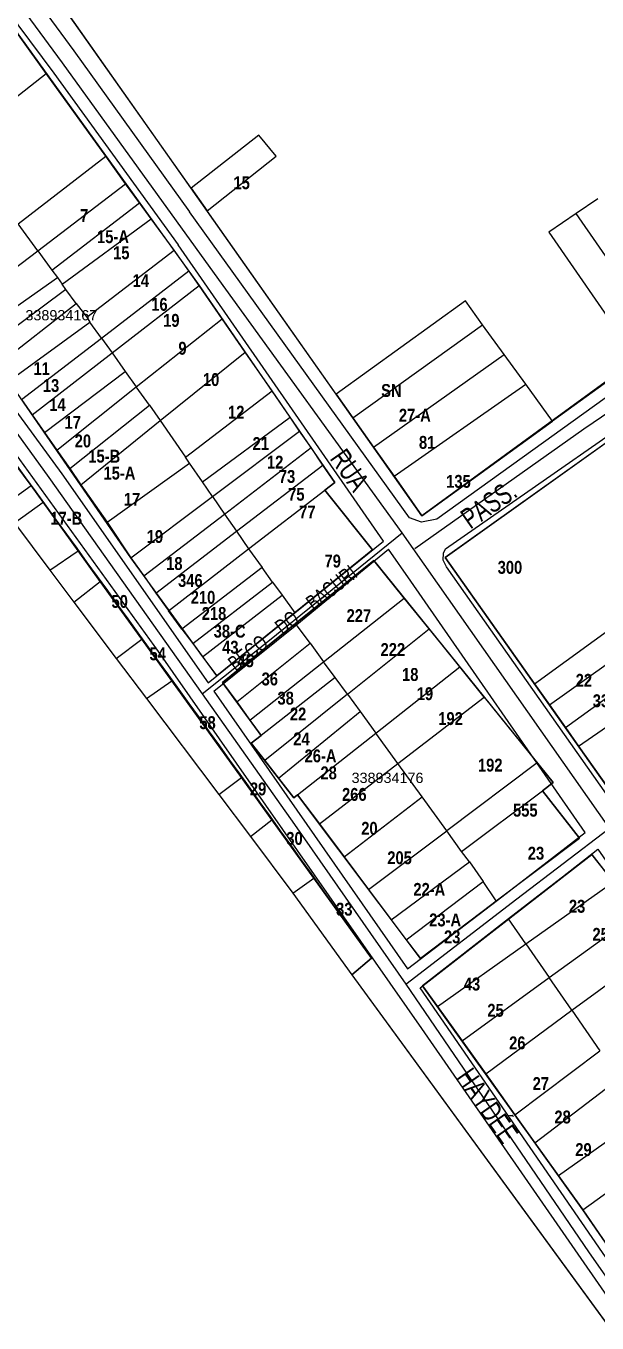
# Model space of a CAD drawing. Extents: x 206099 to 208675, y 4843659 to 4845705.
# Drawn here: x 207302.6 to 207413.7, y 4844186.3 to 4844438.6 of the extents above; entities that cross this region are included whole.
import ezdxf
from ezdxf.enums import TextEntityAlignment as Align

# ---------------------------------------------------------------- set-up
doc = ezdxf.new("R2010")
doc.units = 0
doc.header["$LTSCALE"] = 1.5
doc.header["$MEASUREMENT"] = 0
for name, color, linetype in [('CD-MALHA-LOTES', 40, 'CONTINUOUS'), ('CD_TXT_QUADRA', 7, 'CONTINUOUS'), ('RU-QUADRAS', 6, 'CONTINUOUS'), ('SV-EIXO-RUA-N-PAV', 6, 'CONTINUOUS'), ('SV-RUA-NAO-PAV-S-GUIA-C-GUIA', 7, 'CONTINUOUS'), ('SV-TXT-RUA-N-PAV-S-GUIA-C-GUIA', 7, 'CONTINUOUS'), ('Th_NmrPort', 7, 'CONTINUOUS')]:
    doc.layers.add(name, color=color, linetype=linetype)
doc.styles.add('ARIAL', font='ARIAL.TTF')
doc.styles.add('MONOTXT', font='ARIAL.TTF', dxfattribs={"height": 0.2})
doc.styles.get("Standard").update_dxf_attribs({"font": 'swisscbo.ttf'})

msp = doc.modelspace()

# ---------------------------------------------------------------- linework, layer by layer
at = {"layer": 'CD-MALHA-LOTES', "linetype": 'Continuous'}
for p, q in [((207334.76, 4844407.05), (207286.46, 4844475.58)), ((207306.59, 4844429.36), (207278.97, 4844467.74)), ((207274.43, 4844404.14), (207306.59, 4844429.36)), ((207318.17, 4844413.28), (207306.59, 4844429.36)), ((207347.96, 4844417.34), (207334.76, 4844407.05)), ((207351.34, 4844413.25), (207347.96, 4844417.34)), ((207301.12, 4844400.12), (207318.17, 4844413.28)), ((207322.04, 4844407.91), (207318.17, 4844413.28)), ((207337.88, 4844402.62), (207351.34, 4844413.25)), ((207304.94, 4844394.89), (207322.04, 4844407.91)), ((207324.73, 4844404.22), (207322.04, 4844407.91)), ((207334.76, 4844407.05), (207337.88, 4844402.62)), ((207307.7, 4844391.1), (207324.73, 4844404.22)), ((207327, 4844401.1), (207324.73, 4844404.22)), ((207413.87, 4844404.96), (207409.66, 4844402.11)), ((207309.71, 4844388.35), (207327, 4844401.1)), ((207331.46, 4844394.98), (207327, 4844401.1)), ((207363.02, 4844366.96), (207337.88, 4844402.62)), ((207409.66, 4844402.11), (207404.35, 4844398.51)), ((207426.77, 4844377.47), (207409.66, 4844402.11)), ((207304.94, 4844394.89), (207301.12, 4844400.12)), ((207404.35, 4844398.51), (207421.52, 4844373.66)), ((207289.64, 4844383.22), (207304.94, 4844394.89)), ((207304.94, 4844394.89), (207307.7, 4844391.1)), ((207314.48, 4844381.97), (207331.46, 4844394.98)), ((207334.36, 4844390.95), (207331.46, 4844394.98)), ((207307.7, 4844391.1), (207308.75, 4844389.67)), ((207317.34, 4844377.88), (207334.36, 4844390.95)), ((207336.32, 4844388.15), (207334.36, 4844390.95)), ((207293.01, 4844378.58), (207308.75, 4844389.67)), ((207308.75, 4844389.67), (207309.71, 4844388.35)), ((207310.43, 4844387.36), (207309.71, 4844388.35)), ((207310.43, 4844387.36), (207294.94, 4844375.8)), ((207312.41, 4844384.64), (207310.43, 4844387.36)), ((207319.41, 4844375.03), (207336.32, 4844388.15)), ((207340.82, 4844381.64), (207336.32, 4844388.15)), ((207297.11, 4844372.68), (207312.41, 4844384.64)), ((207312.41, 4844384.64), (207314.48, 4844381.97)), ((207388.13, 4844385.11), (207363.02, 4844366.96)), ((207391.49, 4844380.47), (207388.13, 4844385.11)), ((207299.32, 4844369.5), (207315.1, 4844381.02)), ((207314.48, 4844381.97), (207315.1, 4844381.02)), ((207317.34, 4844377.88), (207315.1, 4844381.02)), ((207324.09, 4844368.38), (207340.82, 4844381.64)), ((207345.29, 4844375.16), (207340.82, 4844381.64)), ((207366.25, 4844362.37), (207391.49, 4844380.47)), ((207395.69, 4844374.69), (207391.49, 4844380.47)), ((207301.79, 4844365.96), (207317.34, 4844377.88)), ((207317.34, 4844377.88), (207319.41, 4844375.03)), ((207303.87, 4844362.97), (207319.41, 4844375.03)), ((207319.41, 4844375.03), (207321.96, 4844371.4)), ((207328.77, 4844361.83), (207345.29, 4844375.16)), ((207350.55, 4844367.6), (207345.29, 4844375.16)), ((207370.24, 4844356.7), (207395.69, 4844374.69)), ((207399.87, 4844368.91), (207395.69, 4844374.69)), ((207421.52, 4844373.66), (207405.08, 4844361.73)), ((207306.26, 4844359.54), (207321.96, 4844371.4)), ((207321.96, 4844371.4), (207324.09, 4844368.38)), ((207308.64, 4844356.12), (207324.09, 4844368.38)), ((207326.68, 4844364.84), (207324.09, 4844368.38)), ((207374.26, 4844351.01), (207399.87, 4844368.91)), ((207405.08, 4844361.73), (207399.87, 4844368.91)), ((207301.79, 4844365.96), (207303.87, 4844362.97)), ((207333.66, 4844354.72), (207350.55, 4844367.6)), ((207354.03, 4844362.5), (207350.55, 4844367.6)), ((207363.02, 4844366.96), (207366.25, 4844362.37)), ((207311.15, 4844352.51), (207326.68, 4844364.84)), ((207326.68, 4844364.84), (207328.77, 4844361.83)), ((207303.87, 4844362.97), (207306.26, 4844359.54)), ((207313.34, 4844349.37), (207328.77, 4844361.83)), ((207328.77, 4844361.83), (207333.66, 4844354.72)), ((207336.96, 4844349.94), (207354.03, 4844362.5)), ((207355.85, 4844359.81), (207354.03, 4844362.5)), ((207366.25, 4844362.37), (207370.24, 4844356.7)), ((207379.69, 4844343.3), (207405.08, 4844361.73)), ((207421.32, 4844361.69), (207384.2, 4844335.21)), ((207306.26, 4844359.54), (207308.64, 4844356.12)), ((207338.92, 4844347.08), (207355.85, 4844359.81)), ((207358.15, 4844356.58), (207355.85, 4844359.81)), ((207308.64, 4844356.12), (207311.15, 4844352.51)), ((207341.28, 4844343.64), (207358.15, 4844356.58)), ((207360.42, 4844353.18), (207358.15, 4844356.58)), ((207370.24, 4844356.7), (207374.26, 4844351.01)), ((207303.64, 4844349.2), (207300.68, 4844353.25)), ((207318.43, 4844342.05), (207334.47, 4844353.55)), ((207334.47, 4844353.55), (207333.66, 4844354.72)), ((207336.96, 4844349.94), (207334.47, 4844353.55)), ((207343.59, 4844340.31), (207360.42, 4844353.18)), ((207362.73, 4844349.81), (207360.42, 4844353.18)), ((207311.15, 4844352.51), (207313.34, 4844349.37)), ((207374.26, 4844351.01), (207379.69, 4844343.3)), ((207297.99, 4844345.12), (207303.64, 4844349.2)), ((207306.02, 4844345.96), (207303.64, 4844349.2)), ((207313.34, 4844349.37), (207318.43, 4844342.05)), ((207338.92, 4844347.08), (207336.96, 4844349.94)), ((207345.96, 4844336.87), (207360.77, 4844348.3)), ((207360.77, 4844348.3), (207362.73, 4844349.81)), ((207370.09, 4844336.67), (207360.77, 4844348.3)), ((207300.39, 4844341.93), (207306.02, 4844345.96)), ((207312.82, 4844336.5), (207306.02, 4844345.96)), ((207323.03, 4844335.14), (207338.92, 4844347.08)), ((207338.92, 4844347.08), (207341.28, 4844343.64)), ((207325.58, 4844331.61), (207341.28, 4844343.64)), ((207341.28, 4844343.64), (207343.59, 4844340.31)), ((207300.39, 4844341.93), (207307.29, 4844332.76)), ((207318.43, 4844342.05), (207323.03, 4844335.14)), ((207327.89, 4844328.3), (207343.59, 4844340.31)), ((207343.59, 4844340.31), (207345.96, 4844336.87)), ((207307.29, 4844332.76), (207312.82, 4844336.5)), ((207317.09, 4844330.57), (207312.82, 4844336.5)), ((207330.37, 4844324.82), (207345.96, 4844336.87)), ((207345.96, 4844336.87), (207348.58, 4844333.24)), ((207354.94, 4844324.43), (207370.09, 4844336.67)), ((207401.57, 4844310.65), (207438.13, 4844337.23)), ((207307.29, 4844332.76), (207311.99, 4844326.52)), ((207323.03, 4844335.14), (207325.58, 4844331.61)), ((207348.58, 4844333.24), (207333, 4844321.29)), ((207350.63, 4844330.4), (207348.58, 4844333.24)), ((207370.32, 4844334.63), (207355.11, 4844322.36)), ((207376.24, 4844327.3), (207370.32, 4844334.63)), ((207384.2, 4844335.21), (207401.57, 4844310.65)), ((207404.48, 4844306.53), (207441.18, 4844332.77)), ((207311.99, 4844326.52), (207317.09, 4844330.57)), ((207325.18, 4844319.33), (207317.09, 4844330.57)), ((207325.58, 4844331.61), (207327.89, 4844328.3)), ((207335.1, 4844318.46), (207350.63, 4844330.4)), ((207350.63, 4844330.4), (207352.46, 4844327.86)), ((207327.89, 4844328.3), (207330.29, 4844324.93)), ((207336.98, 4844315.91), (207352.46, 4844327.86)), ((207352.46, 4844327.86), (207354.94, 4844324.43)), ((207407.58, 4844302.15), (207444.11, 4844328.49)), ((207311.99, 4844326.52), (207320.22, 4844315.58)), ((207360.56, 4844314.93), (207376.24, 4844327.3)), ((207381.09, 4844321.3), (207376.24, 4844327.3)), ((207330.29, 4844324.93), (207330.37, 4844324.82)), ((207333, 4844321.29), (207330.37, 4844324.82)), ((207339.77, 4844312.17), (207354.94, 4844324.43)), ((207410.16, 4844298.5), (207447.08, 4844324.17)), ((207333, 4844321.29), (207335.1, 4844318.46)), ((207355.11, 4844322.36), (207340.91, 4844310.92)), ((207357.93, 4844318.57), (207355.11, 4844322.36)), ((207365.22, 4844308.59), (207381.09, 4844321.3)), ((207383.59, 4844318.2), (207381.09, 4844321.3)), ((207320.22, 4844315.58), (207325.18, 4844319.33)), ((207331.01, 4844311.24), (207325.18, 4844319.33)), ((207335.1, 4844318.46), (207336.98, 4844315.91)), ((207343.66, 4844307.12), (207357.93, 4844318.57)), ((207357.93, 4844318.57), (207360.56, 4844314.93)), ((207387.02, 4844313.96), (207383.59, 4844318.2)), ((207320.22, 4844315.58), (207326.07, 4844307.8)), ((207336.98, 4844315.91), (207339.77, 4844312.17)), ((207346.19, 4844303.59), (207360.56, 4844314.93)), ((207362.82, 4844311.85), (207360.56, 4844314.93)), ((207370.7, 4844301.06), (207387.02, 4844313.96)), ((207391.78, 4844308.06), (207387.02, 4844313.96)), ((207326.07, 4844307.8), (207331.01, 4844311.24)), ((207344.55, 4844292.42), (207331.01, 4844311.24)), ((207340.91, 4844310.92), (207343.66, 4844307.12)), ((207362.82, 4844311.85), (207348.37, 4844300.58)), ((207365.22, 4844308.59), (207362.82, 4844311.85)), ((207401.57, 4844310.65), (207404.48, 4844306.53)), ((207326.07, 4844307.8), (207340.14, 4844289.11)), ((207365.22, 4844308.59), (207349.12, 4844295.69)), ((207365.22, 4844308.59), (207367.65, 4844305.23)), ((207375, 4844295.14), (207391.78, 4844308.06)), ((207391.78, 4844308.06), (207402.12, 4844295.26)), ((207343.66, 4844307.12), (207346.19, 4844303.59)), ((207351.75, 4844292.29), (207367.65, 4844305.23)), ((207367.65, 4844305.23), (207370.7, 4844301.06)), ((207404.48, 4844306.53), (207407.58, 4844302.15)), ((207346.19, 4844303.59), (207348.37, 4844300.58)), ((207348.37, 4844300.58), (207346.47, 4844299.1)), ((207355.47, 4844289.02), (207370.7, 4844301.06)), ((207375, 4844295.14), (207370.7, 4844301.06)), ((207407.58, 4844302.15), (207410.16, 4844298.5)), ((207346.47, 4844299.1), (207349.12, 4844295.69)), ((207410.16, 4844298.5), (207419.01, 4844285.97)), ((207349.12, 4844295.69), (207351.75, 4844292.29)), ((207359.72, 4844283.37), (207375, 4844295.14)), ((207379.7, 4844288.67), (207375, 4844295.14)), ((207402.12, 4844295.26), (207384.51, 4844282.04)), ((207405.22, 4844291.43), (207402.12, 4844295.26)), ((207340.14, 4844289.11), (207344.55, 4844292.42)), ((207350.5, 4844284.15), (207344.55, 4844292.42)), ((207351.75, 4844292.29), (207354.74, 4844288.44)), ((207387.37, 4844278.04), (207403.13, 4844289.83)), ((207403.13, 4844289.83), (207405.22, 4844291.43)), ((207410.3, 4844280.62), (207403.13, 4844289.83)), ((207340.14, 4844289.11), (207346.31, 4844280.9)), ((207354.74, 4844288.44), (207355.47, 4844289.02)), ((207355.47, 4844289.02), (207359.72, 4844283.37)), ((207364.53, 4844276.96), (207379.7, 4844288.67)), ((207384.51, 4844282.04), (207379.7, 4844288.67)), ((207346.31, 4844280.9), (207350.5, 4844284.15)), ((207358.65, 4844272.82), (207350.5, 4844284.15)), ((207359.72, 4844283.37), (207364.53, 4844276.96)), ((207346.31, 4844280.9), (207354.58, 4844269.91)), ((207369.3, 4844270.62), (207384.51, 4844282.04)), ((207387.37, 4844278.04), (207384.51, 4844282.04)), ((207394.15, 4844268.41), (207410.3, 4844280.62)), ((207388.9, 4844276.01), (207387.37, 4844278.04)), ((207412.76, 4844277.46), (207396.55, 4844264.94)), ((207416.93, 4844272.11), (207412.76, 4844277.46)), ((207364.53, 4844276.96), (207369.3, 4844270.62)), ((207373.71, 4844264.74), (207388.9, 4844276.01)), ((207388.9, 4844276.01), (207391.56, 4844272.16)), ((207354.58, 4844269.91), (207358.65, 4844272.82)), ((207369.85, 4844257.26), (207358.65, 4844272.82)), ((207376.63, 4844260.86), (207391.56, 4844272.16)), ((207394.15, 4844268.41), (207391.56, 4844272.16)), ((207354.58, 4844269.91), (207366.04, 4844253.99)), ((207369.3, 4844270.62), (207373.71, 4844264.74)), ((207399.92, 4844260.06), (207416.93, 4844272.11)), ((207379.37, 4844257.21), (207394.15, 4844268.41)), ((207373.71, 4844264.74), (207376.63, 4844260.86)), ((207396.55, 4844264.94), (207379.82, 4844251.9)), ((207399.92, 4844260.06), (207396.55, 4844264.94)), ((207404.46, 4844253.48), (207421.69, 4844265.98)), ((207376.63, 4844260.86), (207379.37, 4844257.21)), ((207382.71, 4844247.85), (207399.92, 4844260.06)), ((207399.92, 4844260.06), (207404.46, 4844253.48)), ((207408.86, 4844247.12), (207426.33, 4844259.95)), ((207366.04, 4844253.99), (207369.85, 4844257.26)), ((207366.04, 4844253.99), (207461.34, 4844123.51)), ((207387.51, 4844241.15), (207404.46, 4844253.48)), ((207408.86, 4844247.12), (207404.46, 4844253.48)), ((207379.82, 4844251.9), (207382.71, 4844247.85)), ((207382.71, 4844247.85), (207387.51, 4844241.15)), ((207392.08, 4844234.75), (207408.86, 4844247.12)), ((207408.86, 4844247.12), (207414.3, 4844239.25)), ((207387.51, 4844241.15), (207392.08, 4844234.75)), ((207397.76, 4844226.8), (207414.3, 4844239.25)), ((207392.08, 4844234.75), (207397.76, 4844226.8)), ((207401.66, 4844221.35), (207418.02, 4844233.85)), ((207397.76, 4844226.8), (207401.66, 4844221.35)), ((207422.9, 4844226.79), (207406.27, 4844214.89)), ((207401.66, 4844221.35), (207406.27, 4844214.89)), ((207410.97, 4844208.32), (207427.47, 4844220.17)), ((207406.27, 4844214.89), (207410.85, 4844208.49)), ((207410.85, 4844208.49), (207410.97, 4844208.32)), ((207410.97, 4844208.32), (207415.68, 4844201.5))]:
    msp.add_line(p, q, dxfattribs=at)
at = {"layer": 'RU-QUADRAS', "color": 6, "linetype": 'Continuous'}
for points in [[(207286.46, 4844475.58), (207324.25, 4844504.75), (207356.67, 4844527.59), (207383.58, 4844549.79), (207401.84, 4844565.55), (207422.78, 4844539.39), (207422.28, 4844538.98), (207505.07, 4844431.6), (207448.21, 4844391.37), (207444.89, 4844389.15), (207444.06, 4844390.23), (207379.69, 4844343.3)], [(207247.23, 4844441.58), (207278.97, 4844467.74), (207336.32, 4844388.15), (207362.73, 4844349.81), (207360.77, 4844348.3), (207370.09, 4844336.67), (207339.77, 4844312.17), (207323.03, 4844335.14), (207293.01, 4844378.58)], [(207340.91, 4844310.92), (207370.32, 4844334.63), (207405.22, 4844291.43), (207403.13, 4844289.83), (207410.3, 4844280.62), (207379.37, 4844257.21), (207355.47, 4844289.02), (207354.74, 4844288.44), (207346.47, 4844299.1), (207348.37, 4844300.58)]]:
    msp.add_lwpolyline(points, close=True, dxfattribs=at)
msp.add_lwpolyline([(207242.54, 4844432.66, -0.004114), (207369.85, 4844257.26), (207366.04, 4844253.99), (207461.34, 4844123.51), (207466.93, 4844127.23), (207410.97, 4844208.32), (207379.82, 4844251.9), (207412.76, 4844277.46), (207426.33, 4844259.95, 0.004706), (207548.6, 4844081.14), (207583.62, 4844027.41), (207553.08, 4844006.98), (207555.55, 4844003.49), (207588.43, 4844025.8), (207619.37, 4843980.03), (207579.37, 4843952.14), (207583.32, 4843946.49), (207622.78, 4843971.92), (207641.33, 4843945.76, 0.005737), (207686.73, 4843889.4), (207679.42, 4843882.25), (207624.12, 4843893.62, 0.004301), (207401.62, 4843930.52), (207260.32, 4843955.26)], format="xyb", dxfattribs=at)
msp.add_lwpolyline([(207384.2, 4844335.21), (207429.51, 4844367.55, 0.00661), (207511.65, 4844424.11), (207564.08, 4844350.13), (207501.81, 4844307.55), (207476.21, 4844344.33), (207472.02, 4844341.53, -0.014323), (207497.16, 4844304.09), (207437.46, 4844259.88)], format="xyb", close=True, dxfattribs=at)
at = {"layer": 'SV-EIXO-RUA-N-PAV', "flags": 128}
for points in [[(207691.77, 4843887.6), (207682.62, 4843899.55), (207671.55, 4843915.2), (207657.19, 4843933.75), (207642.95, 4843954.35), (207625.15, 4843979.52), (207613.33, 4843996.94), (207590.9, 4844030.06), (207561.71, 4844071.31), (207537.3, 4844106.91), (207504.59, 4844152.77), (207435.89, 4844254.29), (207416.17, 4844282.54), (207375.8, 4844340), (207339.33, 4844390.48), (207309.74, 4844431.41), (207277.95, 4844474.53), (207271.23, 4844481.5)], [(207235.04, 4844449.6), (207244.85, 4844437.66), (207277.23, 4844392.05), (207307.1, 4844350.78), (207336.91, 4844308.66), (207354.87, 4844283.28), (207376.55, 4844252.2), (207412.11, 4844200.16), (207439.13, 4844161.51), (207464.44, 4844125.03)], [(207512.39, 4844431.24), (207495.58, 4844417.49), (207411.16, 4844360.19), (207378.31, 4844336.89)], [(207336.91, 4844308.66), (207349.7, 4844318.87), (207359.46, 4844326.77), (207375.8, 4844340)], [(207376.55, 4844252.2), (207398.13, 4844268.79), (207416.17, 4844282.54)]]:
    msp.add_lwpolyline(points, dxfattribs=at)
at = {"layer": 'SV-RUA-NAO-PAV-S-GUIA-C-GUIA', "flags": 128}
for points in [[(207452.05, 4844504.75), (207457.07, 4844498.19), (207480.66, 4844469.13), (207481.88, 4844467.55), (207501.88, 4844441.78), (207506.16, 4844435.67), (207506.63, 4844431.66), (207504.42, 4844428.11), (207495.88, 4844420.89), (207476.83, 4844406.86), (207427.77, 4844375.18), (207382.58, 4844342.67), (207379.61, 4844342.05), (207377.26, 4844342.92), (207334.47, 4844402.47)], [(207276.21, 4844471.31), (207276.7, 4844470.92), (207277.35, 4844470.36), (207278.03, 4844469.75), (207278.81, 4844468.98), (207282.9, 4844463.66), (207286.98, 4844457.72), (207308.04, 4844429.44), (207332.26, 4844396.05)], [(207285.33, 4844469.95), (207311.97, 4844433.76), (207334.47, 4844402.47)], [(207242.99, 4844442.67), (207309.64, 4844351.48), (207338.11, 4844310.84)], [(207237.06, 4844438.61), (207239.04, 4844438.61), (207240.77, 4844438.36), (207242.88, 4844437.25), (207274.37, 4844391.61), (207328.36, 4844316.94), (207379.59, 4844243.58), (207430.04, 4844170.76), (207462.34, 4844124.02)], [(207372.21, 4844338.41), (207332.26, 4844396.05)], [(207338.11, 4844310.84), (207354.94, 4844324.43), (207372.21, 4844338.41)], [(207339.19, 4844309.18), (207376.88, 4844255.21), (207394.37, 4844268.56), (207411.46, 4844281.71), (207377.5, 4844330.58), (207373.2, 4844336.8)], [(207339.19, 4844309.18), (207355.32, 4844322.18), (207373.2, 4844336.8)], [(207465.63, 4844126.22), (207379.35, 4844251.5), (207397.18, 4844265.37), (207413.93, 4844278.45), (207448.27, 4844229.03), (207500.05, 4844153.51), (207571.15, 4844053.09), (207587.28, 4844029.87)]]:
    msp.add_lwpolyline(points, dxfattribs=at)
msp.add_lwpolyline([(207505.46, 4844421.9), (207509.57, 4844424.84), (207511.36, 4844425.55), (207513.3, 4844425.19), (207514.98, 4844423.93), (207541.32, 4844386.57), (207565.7, 4844351.29), (207565.56, 4844349.49), (207564.19, 4844347.92), (207502.94, 4844304.95), (207476, 4844344.01), (207472.47, 4844341.65), (207499.26, 4844302.36), (207439.86, 4844260.69), (207437.71, 4844259.51), (207436.84, 4844259.32), (207436.1, 4844260.06), (207384.47, 4844333.36), (207383.78, 4844334.68), (207383.85, 4844336.06), (207384.27, 4844336.9), (207435.3, 4844372.41)], close=True, dxfattribs=at)

# ---------------------------------------------------------------- texts
at = {"layer": 'CD_TXT_QUADRA', "color": 7, "linetype": 'Continuous', "style": 'MONOTXT'}
for s, p in [('338934167', (207302.54, 4844381.34)), ('338934176', (207365.99, 4844291.34))]:
    msp.add_text(s, height=2, dxfattribs=at).set_placement(p)
at = {"layer": 'SV-TXT-RUA-N-PAV-S-GUIA-C-GUIA', "style": 'ARIAL', "width": 0.7}
for s, height, rotation, p in [('RUA', 4, 305, (207361.63, 4844354.45)), ('PASS.', 4, 35, (207389.1, 4844340.62)), ('BECO    DO    BACURI', 3, 38, (207343.49, 4844312.91)), ('HAYDÉE', 4, 305, (207386.17, 4844234))]:
    msp.add_text(s, height=height, rotation=rotation, dxfattribs=at).set_placement(p)
at = {"layer": 'Th_NmrPort', "color": 1}
for s, p in [('15', (207343.01, 4844408.1)), ('7', (207313.18, 4844401.73)), ('15-A', (207316.47, 4844397.62)), ('15', (207319.6, 4844394.49)), ('14', (207323.39, 4844389.07)), ('16', (207327.02, 4844384.46)), ('19', (207329.33, 4844381.34)), ('9', (207332.3, 4844375.91)), ('11', (207304.11, 4844371.95)), ('10', (207337.07, 4844369.82)), ('13', (207305.93, 4844368.66)), ('SN', (207371.75, 4844367.7)), ('14', (207307.19, 4844364.95)), ('12', (207341.95, 4844363.47)), ('27-A', (207375.19, 4844362.88)), ('17', (207310.15, 4844361.49)), ('20', (207312.13, 4844357.88)), ('21', (207346.73, 4844357.38)), ('81', (207379.1, 4844357.6)), ('15-B', (207314.77, 4844354.91)), ('12', (207349.53, 4844353.76)), ('15-A', (207317.73, 4844351.63)), ('73', (207351.84, 4844350.97)), ('135', (207384.39, 4844350.02)), ('75', (207353.65, 4844347.51)), ('17', (207321.69, 4844346.53)), ('17-B', (207307.39, 4844342.85)), ('77', (207355.79, 4844344.06)), ('19', (207326.14, 4844339.29)), ('18', (207329.92, 4844334.03)), ('79', (207360.73, 4844334.52)), ('300', (207394.41, 4844333.29)), ('346', (207332.23, 4844330.74)), ('50', (207319.28, 4844326.66)), ('210', (207334.7, 4844327.45)), ('218', (207336.84, 4844324.32)), ('227', (207365.02, 4844323.9)), ('38-C', (207339.16, 4844320.88)), ('54', (207326.68, 4844316.45)), ('43', (207340.81, 4844317.75)), ('222', (207371.63, 4844317.3)), ('45', (207343.77, 4844315.12)), ('36', (207348.49, 4844311.58)), ('18', (207375.81, 4844312.45)), ('22', (207409.59, 4844311.31)), ('38', (207351.58, 4844307.84)), ('19', (207378.67, 4844308.71)), ('330', (207412.91, 4844307.34)), ('22', (207353.99, 4844304.75)), ('192', (207382.86, 4844303.87)), ('58', (207336.37, 4844303.08)), ('24', (207354.65, 4844299.91)), ('26-A', (207356.85, 4844296.61)), ('192', (207390.58, 4844294.82)), ('28', (207359.94, 4844293.31)), ('29', (207346.21, 4844290.18)), ('266', (207364.13, 4844289.12)), ('555', (207397.4, 4844286.04)), ('20', (207367.87, 4844282.52)), ('30', (207353.29, 4844280.56)), ('205', (207372.94, 4844276.8)), ('23', (207400.27, 4844277.68)), ('22-A', (207378.01, 4844270.64)), ('33', (207362.98, 4844266.79)), ('23', (207408.27, 4844267.36)), ('23-A', (207381.09, 4844264.7)), ('23', (207383.97, 4844261.41)), ('25', (207412.85, 4844261.9)), ('43', (207387.82, 4844252.23)), ('25', (207392.41, 4844247.12)), ('26', (207396.64, 4844240.78)), ('27', (207401.22, 4844232.87)), ('28', (207405.45, 4844226.36)), ('29', (207409.51, 4844220.02))]:
    msp.add_text(s, height=2.5, dxfattribs=at).set_placement(p, align=Align.MIDDLE_LEFT)

doc.saveas('drawing.dxf')
